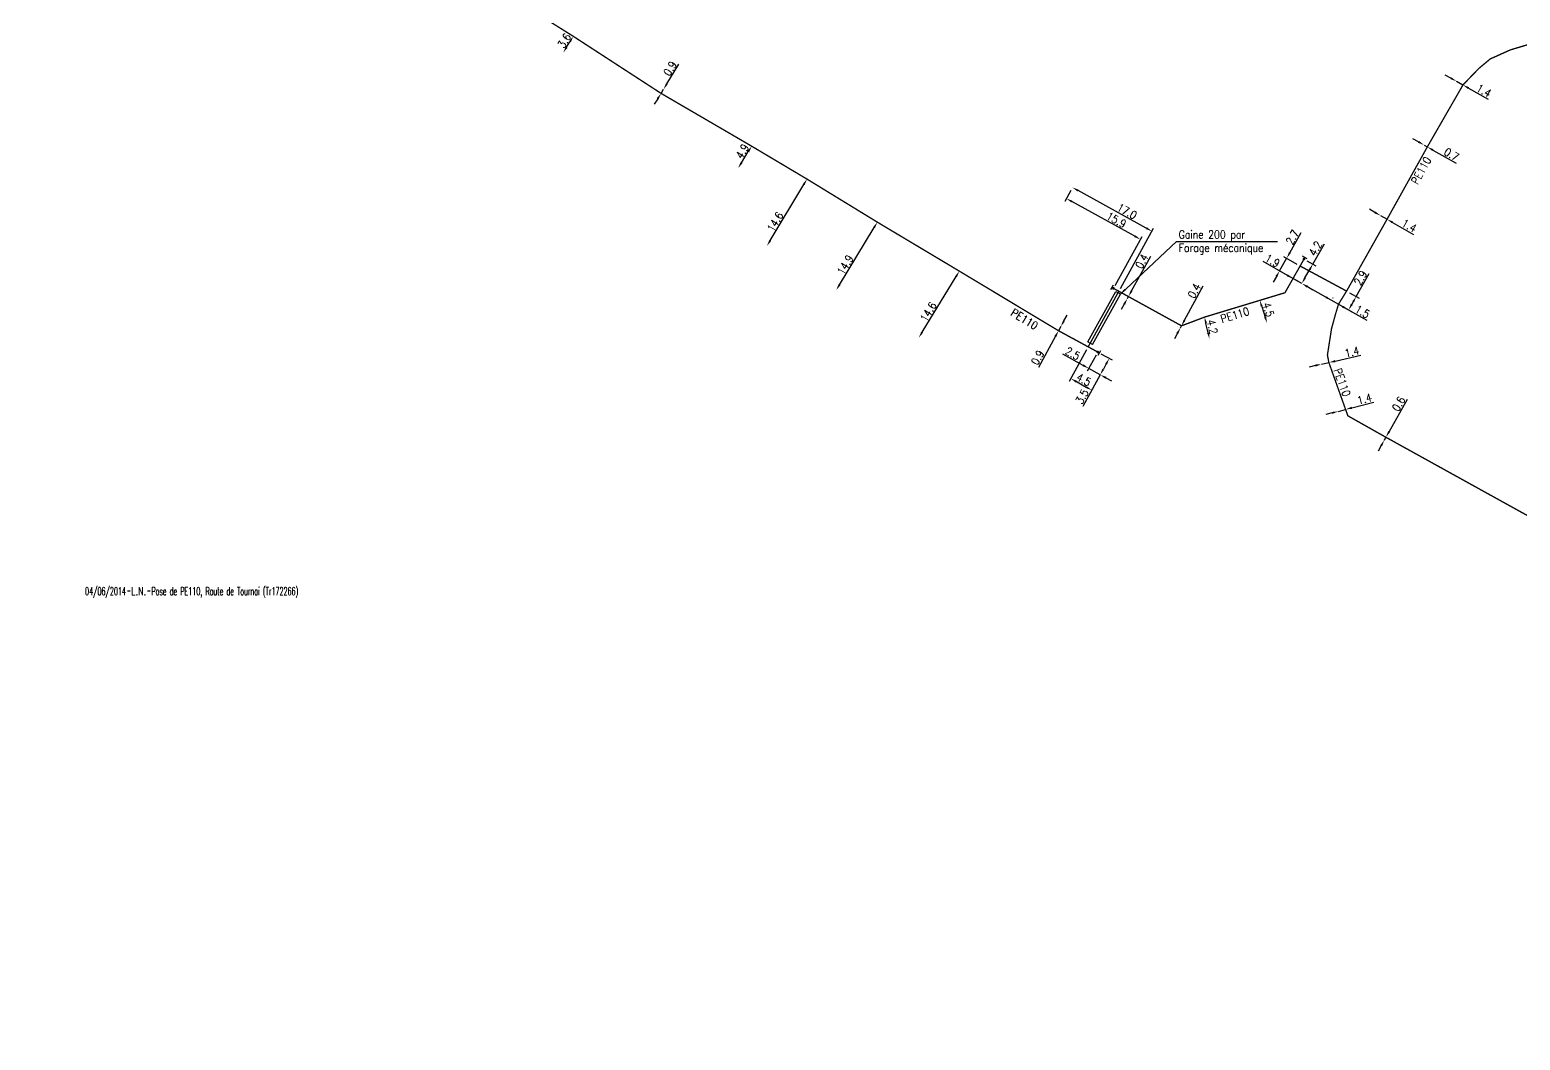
# Model space of a CAD drawing. Header units: millimetres. Extents: x 108995 to 110001, y 128245 to 129001.
# Drawn here: x 108999.9 to 109279.2, y 128679.4 to 128868.8 of the extents above; entities that cross this region are included whole.
import ezdxf
from ezdxf.enums import TextEntityAlignment as Align

# ---------------------------------------------------------------- set-up
doc = ezdxf.new("R2010")
doc.units = ezdxf.units.MM
doc.header["$PDMODE"] = 34
doc.linetypes.add('L_100_PE', pattern=[14, 10, -1.5, 1, -1.5])
doc.layers.get('0').update_dxf_attribs({"linetype": 'CONTINUOUS'})
doc.layers.get('Defpoints').update_dxf_attribs({"linetype": 'CONTINUOUS'})
for name, color, linetype in [('L_140', 3, 'CONTINUOUS'), ('L_300', 7, 'CONTINUOUS'), ('L_340', 7, 'CONTINUOUS'), ('L_400', 7, 'CONTINUOUS'), ('L_910', 7, 'CONTINUOUS')]:
    doc.layers.add(name, color=color, linetype=linetype)
doc.styles.add('G_ROMANS', font='ROMANS.SHX', dxfattribs={"width": 0.75})
doc.styles.get("Standard").update_dxf_attribs({"font": 'romans.shx', "width": 0.85})
doc.dimstyles.get("Standard").update_dxf_attribs({"dimtxt": 1.5, "dimasz": 1.2, "dimexe": 0.625, "dimexo": 0.625, "dimgap": 0.25, "dimtad": 1, "dimdec": 1, "dimzin": 0, "dimdsep": 46, "dimtxsty": 'Standard', "dimcen": -0.5, "dimadec": 0, "dimazin": 0, "dimtfac": 1, "dimtdec": 1, "dimtmove": 0, "dimatfit": 3, "dimfxl": 1, "dimtolj": 1, "dimtzin": 0, "dimarcsym": 0})

# ---------------------------------------------------------------- blocks, each defined once
blk = doc.blocks.new('*D412')
at = {"layer": 'Defpoints', "color": 0, "linetype": 'Continuous', "transparency": 16777216}
for p in [(109101.72, 128867.53), (109101.72, 128867.53), (109099.83, 128864.47)]:
    blk.add_point(p, dxfattribs=at)
at = {"layer": 'L_140', "color": 0, "linetype": 'Continuous', "lineweight": -2, "transparency": 16777216}
blk.add_line((109100.46, 128865.49), (109101.09, 128866.51), dxfattribs=at)
at = {"layer": 'L_140', "color": 0, "linetype": 'Continuous', "transparency": 16777216}
for points in [[(109100.92, 128866.62), (109101.26, 128866.41), (109101.72, 128867.53)], [(109100.29, 128865.59), (109100.63, 128865.38), (109099.83, 128864.47)]]:
    blk.add_solid(points, dxfattribs=at)
at = {"layer": 'L_140', "color": 0, "linetype": 'Continuous', "transparency": 16777216, "insert": (109100.04, 128866.71), "char_height": 1.5, "attachment_point": 5, "rotation": 58.4473}
blk.add_mtext('\\A1;3.6', dxfattribs=at)
blk = doc.blocks.new('*D413')
at = {"layer": 'Defpoints', "color": 0, "linetype": 'Continuous', "transparency": 16777216}
for p in [(109118.16, 128856.84), (109118.16, 128856.84), (109118.63, 128857.6)]:
    blk.add_point(p, dxfattribs=at)
at = {"layer": 'L_140', "color": 0, "linetype": 'Continuous', "lineweight": -2, "transparency": 16777216}
for p, q in [((109119.25, 128858.63), (109121.51, 128862.3)), ((109117.53, 128855.81), (109116.9, 128854.79)), ((109118.16, 128856.84), (109118.63, 128857.6))]:
    blk.add_line(p, q, dxfattribs=at)
at = {"layer": 'L_140', "color": 0, "linetype": 'Continuous', "transparency": 16777216}
for points in [[(109119.08, 128858.73), (109119.42, 128858.52), (109118.63, 128857.6)], [(109117.36, 128855.92), (109117.7, 128855.71), (109118.16, 128856.84)]]:
    blk.add_solid(points, dxfattribs=at)
at = {"layer": 'L_140', "color": 0, "linetype": 'Continuous', "transparency": 16777216, "insert": (109119.84, 128861.5), "char_height": 1.5, "attachment_point": 5, "rotation": 58.4473}
blk.add_mtext('\\A1;0.9', dxfattribs=at)
blk = doc.blocks.new('*D414')
at = {"layer": 'Defpoints', "color": 0, "linetype": 'Continuous', "transparency": 16777216}
for p in [(109145.51, 128840.77), (109145.51, 128840.77), (109138.01, 128828.25)]:
    blk.add_point(p, dxfattribs=at)
at = {"layer": 'L_140', "color": 0, "linetype": 'Continuous', "lineweight": -2, "transparency": 16777216}
blk.add_line((109138.63, 128829.28), (109144.89, 128839.74), dxfattribs=at)
at = {"layer": 'L_140', "color": 0, "linetype": 'Continuous', "transparency": 16777216}
for points in [[(109144.72, 128839.85), (109145.07, 128839.64), (109145.51, 128840.77)], [(109138.45, 128829.38), (109138.8, 128829.17), (109138.01, 128828.25)]]:
    blk.add_solid(points, dxfattribs=at)
at = {"layer": 'L_140', "color": 0, "linetype": 'Continuous', "transparency": 16777216, "insert": (109139.55, 128832.77), "char_height": 1.5, "attachment_point": 5, "rotation": 59.0835}
blk.add_mtext('\\A1;14.6', dxfattribs=at)
blk = doc.blocks.new('*D415')
at = {"layer": 'Defpoints', "color": 0, "linetype": 'Continuous', "transparency": 16777216}
for p in [(109174.06, 128823.52), (109174.06, 128823.52), (109166.46, 128811.05)]:
    blk.add_point(p, dxfattribs=at)
at = {"layer": 'L_140', "color": 0, "linetype": 'Continuous', "lineweight": -2, "transparency": 16777216}
blk.add_line((109167.09, 128812.08), (109173.44, 128822.49), dxfattribs=at)
at = {"layer": 'L_140', "color": 0, "linetype": 'Continuous', "transparency": 16777216}
for points in [[(109173.27, 128822.6), (109173.61, 128822.39), (109174.06, 128823.52)], [(109166.92, 128812.18), (109167.26, 128811.97), (109166.46, 128811.05)]]:
    blk.add_solid(points, dxfattribs=at)
at = {"layer": 'L_140', "color": 0, "linetype": 'Continuous', "transparency": 16777216, "insert": (109168.25, 128815.9), "char_height": 1.5, "attachment_point": 5, "rotation": 58.6424}
blk.add_mtext('\\A1;14.6', dxfattribs=at)
blk = doc.blocks.new('*D416')
at = {"layer": 'Defpoints', "color": 0, "linetype": 'Continuous', "transparency": 16777216}
for p in [(109158.69, 128832.7), (109158.69, 128832.7), (109150.98, 128819.95)]:
    blk.add_point(p, dxfattribs=at)
at = {"layer": 'L_140', "color": 0, "linetype": 'Continuous', "lineweight": -2, "transparency": 16777216}
blk.add_line((109151.6, 128820.97), (109158.07, 128831.67), dxfattribs=at)
at = {"layer": 'L_140', "color": 0, "linetype": 'Continuous', "transparency": 16777216}
for points in [[(109157.9, 128831.77), (109158.24, 128831.57), (109158.69, 128832.7)], [(109151.43, 128821.08), (109151.78, 128820.87), (109150.98, 128819.95)]]:
    blk.add_solid(points, dxfattribs=at)
at = {"layer": 'L_140', "color": 0, "linetype": 'Continuous', "transparency": 16777216, "insert": (109152.69, 128824.7), "char_height": 1.5, "attachment_point": 5, "rotation": 58.8522}
blk.add_mtext('\\A1;14.9', dxfattribs=at)
blk = doc.blocks.new('*D417')
at = {"layer": 'Defpoints', "color": 0, "linetype": 'Continuous', "transparency": 16777216}
for p in [(109192.64, 128812.35), (109192.64, 128812.35), (109193.08, 128813.14)]:
    blk.add_point(p, dxfattribs=at)
at = {"layer": 'L_140', "color": 0, "linetype": 'Continuous', "lineweight": -2, "transparency": 16777216}
for p, q in [((109193.66, 128814.19), (109194.24, 128815.24)), ((109192.07, 128811.3), (109188.86, 128805.47)), ((109193.08, 128813.14), (109192.64, 128812.35))]:
    blk.add_line(p, q, dxfattribs=at)
at = {"layer": 'L_140', "color": 0, "linetype": 'Continuous', "transparency": 16777216}
for points in [[(109193.48, 128814.28), (109193.83, 128814.09), (109193.08, 128813.14)], [(109191.89, 128811.39), (109192.24, 128811.2), (109192.64, 128812.35)]]:
    blk.add_solid(points, dxfattribs=at)
at = {"layer": 'L_140', "color": 0, "linetype": 'Continuous', "transparency": 16777216, "insert": (109188.73, 128807.31), "char_height": 1.5, "attachment_point": 5, "rotation": 61.1534}
blk.add_mtext('\\A1;0.9', dxfattribs=at)
blk = doc.blocks.new('*D418')
at = {"layer": 'Defpoints', "color": 0, "linetype": 'Continuous', "transparency": 16777216}
for p in [(109205.55, 128818.4), (109205.74, 128818.75), (109205.74, 128818.75)]:
    blk.add_point(p, dxfattribs=at)
at = {"layer": 'L_140', "color": 0, "linetype": 'Continuous', "lineweight": -2, "transparency": 16777216}
for p, q in [((109206.32, 128819.8), (109209.92, 128826.3)), ((109204.96, 128817.35), (109204.38, 128816.3)), ((109205.55, 128818.4), (109205.74, 128818.75))]:
    blk.add_line(p, q, dxfattribs=at)
at = {"layer": 'L_140', "color": 0, "linetype": 'Continuous', "transparency": 16777216}
for points in [[(109206.15, 128819.9), (109206.5, 128819.7), (109205.74, 128818.75)], [(109204.79, 128817.45), (109205.14, 128817.25), (109205.55, 128818.4)]]:
    blk.add_solid(points, dxfattribs=at)
at = {"layer": 'L_140', "color": 0, "linetype": 'Continuous', "transparency": 16777216, "insert": (109208.26, 128825.37), "char_height": 1.5, "attachment_point": 5, "rotation": 61.0229}
blk.add_mtext('\\A1;0.4', dxfattribs=at)
blk = doc.blocks.new('*D419')
at = {"layer": 'Defpoints', "color": 0, "linetype": 'Continuous', "transparency": 16777216}
for p in [(109215.49, 128812.92), (109215.68, 128813.27), (109215.68, 128813.27)]:
    blk.add_point(p, dxfattribs=at)
at = {"layer": 'L_140', "color": 0, "linetype": 'Continuous', "lineweight": -2, "transparency": 16777216}
for p, q in [((109216.25, 128814.33), (109219.74, 128820.78)), ((109215.13, 128813.57), (109215.13, 128813.57)), ((109214.92, 128811.87), (109214.35, 128810.81)), ((109214.94, 128813.22), (109214.94, 128813.22)), ((109215.49, 128812.92), (109215.68, 128813.27))]:
    blk.add_line(p, q, dxfattribs=at)
at = {"layer": 'L_140', "color": 0, "linetype": 'Continuous', "transparency": 16777216}
for points in [[(109216.08, 128814.42), (109216.43, 128814.23), (109215.68, 128813.27)], [(109214.74, 128811.96), (109215.1, 128811.77), (109215.49, 128812.92)]]:
    blk.add_solid(points, dxfattribs=at)
at = {"layer": 'L_140', "color": 0, "linetype": 'Continuous', "transparency": 16777216, "insert": (109218.09, 128819.83), "char_height": 1.5, "attachment_point": 5, "rotation": 61.5809}
blk.add_mtext('\\A1;0.4', dxfattribs=at)
blk = doc.blocks.new('L_340_07')
at = {"color": 0, "linetype": 'Continuous', "const_width": 0.25, "flags": 128}
blk.add_lwpolyline([(0, 0), (0.35, 0)], dxfattribs=at)
at = {"color": 0, "linetype": 'Continuous', "flags": 128}
blk.add_lwpolyline([(0.35, -0.5), (0.35, 0.5)], dxfattribs=at)
at = {"color": 0, "linetype": 'Continuous', "width": 0.75, "flags": 3}
for tag, p in [('DEF_COUP', (0.72, -5.97)), ('DEF_LEG', (0.72, -3.47)), ('DEF_TYPE', (0.72, -8.47))]:
    blk.add_attdef(tag, text='', height=1.2, dxfattribs=at).set_placement(p, align=Align.MIDDLE)
blk = doc.blocks.new('L_300_12')
at = {"color": 0, "linetype": 'Continuous', "const_width": 0.248, "flags": 128}
blk.add_lwpolyline([(-0.13, 0, 1), (0.13, 0, 1)], format="xyb", close=True, dxfattribs=at)
at = {"linetype": 'Continuous', "style": 'G_ROMANS', "width": 0.75}
blk.add_attdef('P', text='', height=1, dxfattribs=at).set_placement((0, 1.33), align=Align.MIDDLE_CENTER)
at = {"color": 0, "linetype": 'Continuous', "width": 0.75, "flags": 3}
for tag, p in [('DEF_LEG', (0, -5)), ('DEF_COUP', (0, -7.5)), ('DEF_TYPE', (0, -10))]:
    blk.add_attdef(tag, text='', height=1.2, dxfattribs=at).set_placement(p, align=Align.MIDDLE)
blk = doc.blocks.new('*D420')
at = {"layer": 'Defpoints', "color": 0, "linetype": 'Continuous', "transparency": 16777216}
for p in [(109195.25, 128839.2), (109194.11, 128837.13), (109202.93, 128820.3)]:
    blk.add_point(p, dxfattribs=at)
at = {"layer": 'L_340', "color": 0, "linetype": 'Continuous', "lineweight": -2, "transparency": 16777216}
for p, q in [((109194.94, 128838.66), (109193.8, 128836.58)), ((109206.94, 128830.06), (109195.16, 128836.55)), ((109203.23, 128820.85), (109208.29, 128830.03))]:
    blk.add_line(p, q, dxfattribs=at)
at = {"layer": 'L_340', "color": 0, "linetype": 'Continuous', "transparency": 16777216}
for points in [[(109195.25, 128836.73), (109195.06, 128836.38), (109194.11, 128837.13)], [(109207.03, 128830.24), (109206.84, 128829.89), (109207.99, 128829.48)]]:
    blk.add_solid(points, dxfattribs=at)
at = {"layer": 'L_340', "color": 0, "linetype": 'Continuous', "transparency": 16777216, "insert": (109203.48, 128833.11), "char_height": 1.5, "attachment_point": 5, "rotation": 331.1534}
blk.add_mtext('\\A1;15.9', dxfattribs=at)
blk = doc.blocks.new('*D421')
at = {"layer": 'Defpoints', "color": 0, "linetype": 'Continuous', "transparency": 16777216}
for p in [(109195.25, 128839.2), (109195.25, 128839.2), (109203.94, 128819.75)]:
    blk.add_point(p, dxfattribs=at)
at = {"layer": 'L_140', "color": 0, "linetype": 'Continuous', "lineweight": -2, "transparency": 16777216}
for p, q in [((109209.09, 128831.58), (109196.3, 128838.62)), ((109204.24, 128820.29), (109210.44, 128831.55))]:
    blk.add_line(p, q, dxfattribs=at)
at = {"layer": 'L_140', "color": 0, "linetype": 'Continuous', "transparency": 16777216}
for points in [[(109196.39, 128838.8), (109196.2, 128838.45), (109195.25, 128839.2)], [(109209.18, 128831.76), (109208.99, 128831.4), (109210.14, 128831)]]:
    blk.add_solid(points, dxfattribs=at)
at = {"layer": 'L_140', "color": 0, "linetype": 'Continuous', "transparency": 16777216, "insert": (109205.46, 128834.72), "char_height": 1.5, "attachment_point": 5, "rotation": 331.1534}
blk.add_mtext('\\A1;17.0', dxfattribs=at)
blk = doc.blocks.new('*D422')
at = {"layer": 'Defpoints', "color": 0, "linetype": 'Continuous', "transparency": 16777216}
for p in [(109200, 128808.35), (109202.15, 128807.17), (109200.46, 128804.1)]:
    blk.add_point(p, dxfattribs=at)
at = {"layer": 'L_340', "color": 0, "linetype": 'Continuous', "lineweight": -2, "transparency": 16777216}
for p, q in [((109200.55, 128808.05), (109202.69, 128806.87)), ((109201.57, 128806.12), (109201.04, 128805.15)), ((109200.46, 128804.1), (109197.17, 128798.13))]:
    blk.add_line(p, q, dxfattribs=at)
at = {"layer": 'L_340', "color": 0, "linetype": 'Continuous', "transparency": 16777216}
for points in [[(109200.86, 128805.25), (109201.21, 128805.06), (109200.46, 128804.1)], [(109201.39, 128806.21), (109201.74, 128806.02), (109202.15, 128807.17)]]:
    blk.add_solid(points, dxfattribs=at)
at = {"layer": 'L_340', "color": 0, "linetype": 'Continuous', "transparency": 16777216, "insert": (109197.06, 128800), "char_height": 1.5, "attachment_point": 5, "rotation": 61.1534}
blk.add_mtext('\\A1;3.5', dxfattribs=at)
blk = doc.blocks.new('*D423')
at = {"layer": 'Defpoints', "color": 0, "linetype": 'Continuous', "transparency": 16777216}
for p in [(109200, 128808.35), (109200.46, 128804.1), (109200.46, 128804.1)]:
    blk.add_point(p, dxfattribs=at)
at = {"layer": 'L_340', "color": 0, "linetype": 'Continuous', "lineweight": -2, "transparency": 16777216}
for p, q in [((109197.26, 128805.86), (109193.43, 128807.97)), ((109199.7, 128807.8), (109198.01, 128804.74)), ((109200.46, 128804.1), (109198.31, 128805.28)), ((109201.51, 128803.52), (109202.56, 128802.94))]:
    blk.add_line(p, q, dxfattribs=at)
at = {"layer": 'L_340', "color": 0, "linetype": 'Continuous', "transparency": 16777216}
for points in [[(109197.36, 128806.04), (109197.16, 128805.69), (109198.31, 128805.28)], [(109201.61, 128803.7), (109201.41, 128803.35), (109200.46, 128804.1)]]:
    blk.add_solid(points, dxfattribs=at)
at = {"layer": 'L_340', "color": 0, "linetype": 'Continuous', "transparency": 16777216, "insert": (109195.3, 128808.08), "char_height": 1.5, "attachment_point": 5, "rotation": 331.1534}
blk.add_mtext('\\A1;2.5', dxfattribs=at)
blk = doc.blocks.new('*D424')
at = {"layer": 'Defpoints', "color": 0, "linetype": 'Continuous', "transparency": 16777216}
for p in [(109220, 128814.9), (109220, 128814.9), (109220.94, 128810.81)]:
    blk.add_point(p, dxfattribs=at)
at = {"layer": 'L_140', "color": 0, "linetype": 'Continuous', "lineweight": -2, "transparency": 16777216}
blk.add_line((109220.67, 128811.98), (109220.27, 128813.73), dxfattribs=at)
at = {"layer": 'L_140', "color": 0, "linetype": 'Continuous', "transparency": 16777216}
for points in [[(109220.47, 128813.78), (109220.08, 128813.69), (109220, 128814.9)], [(109220.87, 128812.02), (109220.48, 128811.93), (109220.94, 128810.81)]]:
    blk.add_solid(points, dxfattribs=at)
at = {"layer": 'L_140', "color": 0, "linetype": 'Continuous', "transparency": 16777216, "insert": (109221.45, 128813.08), "char_height": 1.5, "attachment_point": 5, "rotation": 282.8475}
blk.add_mtext('\\A1;4.2', dxfattribs=at)
blk = doc.blocks.new('*D425')
at = {"layer": 'Defpoints', "color": 0, "linetype": 'Continuous', "transparency": 16777216}
for p in [(109230.36, 128818.04), (109231.72, 128813.75), (109231.72, 128813.75)]:
    blk.add_point(p, dxfattribs=at)
at = {"layer": 'L_140', "color": 0, "linetype": 'Continuous', "lineweight": -2, "transparency": 16777216}
blk.add_line((109230.72, 128816.9), (109231.36, 128814.9), dxfattribs=at)
at = {"layer": 'L_140', "color": 0, "linetype": 'Continuous', "transparency": 16777216}
for points in [[(109230.91, 128816.96), (109230.53, 128816.84), (109230.36, 128818.04)], [(109231.55, 128814.96), (109231.17, 128814.84), (109231.72, 128813.75)]]:
    blk.add_solid(points, dxfattribs=at)
at = {"layer": 'L_140', "color": 0, "linetype": 'Continuous', "transparency": 16777216, "insert": (109231.96, 128816.32), "char_height": 1.5, "attachment_point": 5, "rotation": 287.6443}
blk.add_mtext('\\A1;4.5', dxfattribs=at)
blk = doc.blocks.new('*D426')
at = {"layer": 'Defpoints', "color": 0, "linetype": 'Continuous', "transparency": 16777216}
for p in [(109236.58, 128822.13), (109236.58, 128822.13), (109238.23, 128821.2)]:
    blk.add_point(p, dxfattribs=at)
at = {"layer": 'L_140', "color": 0, "linetype": 'Continuous', "lineweight": -2, "transparency": 16777216}
for p, q in [((109235.54, 128822.72), (109230.97, 128825.31)), ((109238.23, 128821.2), (109236.58, 128822.13)), ((109239.28, 128820.61), (109240.32, 128820.01))]:
    blk.add_line(p, q, dxfattribs=at)
at = {"layer": 'L_140', "color": 0, "linetype": 'Continuous', "transparency": 16777216}
for points in [[(109235.63, 128822.9), (109235.44, 128822.55), (109236.58, 128822.13)], [(109239.38, 128820.78), (109239.18, 128820.43), (109238.23, 128821.2)]]:
    blk.add_solid(points, dxfattribs=at)
at = {"layer": 'L_140', "color": 0, "linetype": 'Continuous', "transparency": 16777216, "insert": (109232.74, 128825.46), "char_height": 1.5, "attachment_point": 5, "rotation": 330.4775}
blk.add_mtext('\\A1;1.9', dxfattribs=at)
blk = doc.blocks.new('*D427')
at = {"layer": 'Defpoints', "color": 0, "linetype": 'Continuous', "transparency": 16777216}
for p in [(109241.94, 128806.08), (109243.3, 128806.39), (109243.3, 128806.39)]:
    blk.add_point(p, dxfattribs=at)
at = {"layer": 'L_140', "color": 0, "linetype": 'Continuous', "lineweight": -2, "transparency": 16777216}
for p, q in [((109240.77, 128805.81), (109239.6, 128805.55)), ((109241.94, 128806.08), (109243.3, 128806.39)), ((109244.48, 128806.65), (109249.32, 128807.75))]:
    blk.add_line(p, q, dxfattribs=at)
at = {"layer": 'L_140', "color": 0, "linetype": 'Continuous', "transparency": 16777216}
for points in [[(109240.72, 128806.01), (109240.81, 128805.62), (109241.94, 128806.08)], [(109244.43, 128806.85), (109244.52, 128806.46), (109243.3, 128806.39)]]:
    blk.add_solid(points, dxfattribs=at)
at = {"layer": 'L_140', "color": 0, "linetype": 'Continuous', "transparency": 16777216, "insert": (109247.62, 128808.38), "char_height": 1.5, "attachment_point": 5, "rotation": 12.7227}
blk.add_mtext('\\A1;1.4', dxfattribs=at)
blk = doc.blocks.new('*D428')
at = {"layer": 'Defpoints', "color": 0, "linetype": 'Continuous', "transparency": 16777216}
for p in [(109245.08, 128797.24), (109246.43, 128797.6), (109246.43, 128797.6)]:
    blk.add_point(p, dxfattribs=at)
at = {"layer": 'L_140', "color": 0, "linetype": 'Continuous', "lineweight": -2, "transparency": 16777216}
for p, q in [((109243.92, 128796.94), (109242.76, 128796.63)), ((109245.08, 128797.24), (109246.43, 128797.6)), ((109247.59, 128797.91), (109251.71, 128798.99))]:
    blk.add_line(p, q, dxfattribs=at)
at = {"layer": 'L_140', "color": 0, "linetype": 'Continuous', "transparency": 16777216}
for points in [[(109243.87, 128797.13), (109243.97, 128796.75), (109245.08, 128797.24)], [(109247.54, 128798.1), (109247.65, 128797.71), (109246.43, 128797.6)]]:
    blk.add_solid(points, dxfattribs=at)
at = {"layer": 'L_140', "color": 0, "linetype": 'Continuous', "transparency": 16777216, "insert": (109249.98, 128799.56), "char_height": 1.5, "attachment_point": 5, "rotation": 14.7216}
blk.add_mtext('\\A1;1.4', dxfattribs=at)
blk = doc.blocks.new('*D429')
at = {"layer": 'Defpoints', "color": 0, "linetype": 'Continuous', "transparency": 16777216}
for p in [(109253.7, 128791.86), (109253.99, 128792.38), (109253.99, 128792.38)]:
    blk.add_point(p, dxfattribs=at)
at = {"layer": 'L_140', "color": 0, "linetype": 'Continuous', "lineweight": -2, "transparency": 16777216}
for p, q in [((109254.58, 128793.43), (109258.01, 128799.53)), ((109253.7, 128791.86), (109253.99, 128792.38)), ((109253.11, 128790.82), (109252.52, 128789.77))]:
    blk.add_line(p, q, dxfattribs=at)
at = {"layer": 'L_140', "color": 0, "linetype": 'Continuous', "transparency": 16777216}
for points in [[(109252.94, 128790.91), (109253.28, 128790.72), (109253.7, 128791.86)], [(109254.41, 128793.53), (109254.76, 128793.33), (109253.99, 128792.38)]]:
    blk.add_solid(points, dxfattribs=at)
at = {"layer": 'L_140', "color": 0, "linetype": 'Continuous', "transparency": 16777216, "insert": (109256.36, 128798.64), "char_height": 1.5, "attachment_point": 5, "rotation": 60.6249}
blk.add_mtext('\\A1;0.6', dxfattribs=at)
blk = doc.blocks.new('*D431')
at = {"layer": 'Defpoints', "color": 0, "linetype": 'Continuous', "transparency": 16777216}
for p in [(109252.98, 128833.93), (109254.2, 128833.24), (109254.2, 128833.24)]:
    blk.add_point(p, dxfattribs=at)
at = {"layer": 'L_140', "color": 0, "linetype": 'Continuous', "lineweight": -2, "transparency": 16777216}
for p, q in [((109251.94, 128834.53), (109250.9, 128835.12)), ((109252.98, 128833.93), (109254.2, 128833.24)), ((109255.24, 128832.65), (109259.18, 128830.41))]:
    blk.add_line(p, q, dxfattribs=at)
at = {"layer": 'L_140', "color": 0, "linetype": 'Continuous', "transparency": 16777216}
for points in [[(109252.04, 128834.7), (109251.84, 128834.35), (109252.98, 128833.93)], [(109255.34, 128832.82), (109255.14, 128832.48), (109254.2, 128833.24)]]:
    blk.add_solid(points, dxfattribs=at)
at = {"layer": 'L_140', "color": 0, "linetype": 'Continuous', "transparency": 16777216, "insert": (109258.35, 128832.04), "char_height": 1.5, "attachment_point": 5, "rotation": 330.4005}
blk.add_mtext('\\A1;1.4', dxfattribs=at)
blk = doc.blocks.new('*D432')
at = {"layer": 'Defpoints', "color": 0, "linetype": 'Continuous', "transparency": 16777216}
for p in [(109261.14, 128847.16), (109261.75, 128846.81), (109261.75, 128846.81)]:
    blk.add_point(p, dxfattribs=at)
at = {"layer": 'L_140', "color": 0, "linetype": 'Continuous', "lineweight": -2, "transparency": 16777216}
for p, q in [((109260.1, 128847.75), (109259.05, 128848.34)), ((109261.14, 128847.16), (109261.75, 128846.81)), ((109262.79, 128846.22), (109267.15, 128843.74))]:
    blk.add_line(p, q, dxfattribs=at)
at = {"layer": 'L_140', "color": 0, "linetype": 'Continuous', "transparency": 16777216}
for points in [[(109260.19, 128847.92), (109260, 128847.58), (109261.14, 128847.16)], [(109262.89, 128846.39), (109262.69, 128846.04), (109261.75, 128846.81)]]:
    blk.add_solid(points, dxfattribs=at)
at = {"layer": 'L_140', "color": 0, "linetype": 'Continuous', "transparency": 16777216, "insert": (109266.27, 128845.39), "char_height": 1.5, "attachment_point": 5, "rotation": 330.4005}
blk.add_mtext('\\A1;0.7', dxfattribs=at)
blk = doc.blocks.new('*D433')
at = {"layer": 'Defpoints', "color": 0, "linetype": 'Continuous', "transparency": 16777216}
for p in [(109267.21, 128859.1), (109267.21, 128859.1), (109268.43, 128858.42)]:
    blk.add_point(p, dxfattribs=at)
at = {"layer": 'L_140', "color": 0, "linetype": 'Continuous', "lineweight": -2, "transparency": 16777216}
for p, q in [((109266.16, 128859.69), (109265.11, 128860.28)), ((109267.21, 128859.1), (109268.43, 128858.42)), ((109269.47, 128857.83), (109273.18, 128855.74))]:
    blk.add_line(p, q, dxfattribs=at)
at = {"layer": 'L_140', "color": 0, "linetype": 'Continuous', "transparency": 16777216}
for points in [[(109266.26, 128859.86), (109266.06, 128859.52), (109267.21, 128859.1)], [(109269.57, 128858), (109269.37, 128857.65), (109268.43, 128858.42)]]:
    blk.add_solid(points, dxfattribs=at)
at = {"layer": 'L_140', "color": 0, "linetype": 'Continuous', "transparency": 16777216, "insert": (109272.34, 128857.36), "char_height": 1.5, "attachment_point": 5, "rotation": 330.6327}
blk.add_mtext('\\A1;1.4', dxfattribs=at)
blk = doc.blocks.new('*D434')
at = {"layer": 'Defpoints', "color": 0, "linetype": 'Continuous', "transparency": 16777216}
for p in [(109243.73, 128817.94), (109245.1, 128817.31), (109245.1, 128817.31)]:
    blk.add_point(p, dxfattribs=at)
at = {"layer": 'L_140', "color": 0, "linetype": 'Continuous', "lineweight": -2, "transparency": 16777216}
for p, q in [((109242.75, 128818.64), (109241.71, 128819.23)), ((109243.79, 128818.05), (109245.1, 128817.31)), ((109244.04, 128818.48), (109244.1, 128818.59)), ((109246.14, 128816.72), (109250.39, 128814.31))]:
    blk.add_line(p, q, dxfattribs=at)
at = {"layer": 'L_140', "color": 0, "linetype": 'Continuous', "transparency": 16777216}
for points in [[(109242.85, 128818.81), (109242.65, 128818.47), (109243.79, 128818.05)], [(109246.24, 128816.89), (109246.04, 128816.54), (109245.1, 128817.31)]]:
    blk.add_solid(points, dxfattribs=at)
at = {"layer": 'L_140', "color": 0, "linetype": 'Continuous', "transparency": 16777216, "insert": (109249.58, 128815.92), "char_height": 1.5, "attachment_point": 5, "rotation": 330.4775}
blk.add_mtext('\\A1;1.5', dxfattribs=at)
blk = doc.blocks.new('*D435')
at = {"layer": 'Defpoints', "color": 0, "linetype": 'Continuous', "transparency": 16777216}
for p in [(109238.65, 128825.79), (109240.3, 128824.85), (109238.23, 128821.2)]:
    blk.add_point(p, dxfattribs=at)
at = {"layer": 'L_340', "color": 0, "linetype": 'Continuous', "lineweight": -2, "transparency": 16777216}
for p, q in [((109240.3, 128824.85), (109242.46, 128828.66)), ((109239.19, 128825.48), (109240.85, 128824.54)), ((109238.82, 128822.24), (109239.71, 128823.81))]:
    blk.add_line(p, q, dxfattribs=at)
at = {"layer": 'L_340', "color": 0, "linetype": 'Continuous', "transparency": 16777216}
for points in [[(109239.54, 128823.91), (109239.89, 128823.71), (109240.3, 128824.85)], [(109238.65, 128822.34), (109239, 128822.14), (109238.23, 128821.2)]]:
    blk.add_solid(points, dxfattribs=at)
at = {"layer": 'L_340', "color": 0, "linetype": 'Continuous', "transparency": 16777216, "insert": (109240.8, 128827.77), "char_height": 1.5, "attachment_point": 5, "rotation": 60.4775}
blk.add_mtext('\\A1;4.2', dxfattribs=at)
blk = doc.blocks.new('*D436')
at = {"layer": 'Defpoints', "color": 0, "linetype": 'Continuous', "transparency": 16777216}
for p in [(109238.23, 128821.2), (109246.62, 128819.78), (109248.42, 128818.76)]:
    blk.add_point(p, dxfattribs=at)
at = {"layer": 'L_140', "color": 0, "linetype": 'Continuous', "lineweight": -2, "transparency": 16777216}
for p, q in [((109248.42, 128818.76), (109250.88, 128823.1)), ((109238.78, 128820.89), (109247.54, 128815.93)), ((109247.16, 128819.47), (109248.97, 128818.45)), ((109247.59, 128817.28), (109247.83, 128817.71))]:
    blk.add_line(p, q, dxfattribs=at)
at = {"layer": 'L_140', "color": 0, "linetype": 'Continuous', "transparency": 16777216}
for points in [[(109247.41, 128817.38), (109247.76, 128817.18), (109246.99, 128816.24)], [(109247.66, 128817.81), (109248.01, 128817.62), (109248.42, 128818.76)]]:
    blk.add_solid(points, dxfattribs=at)
at = {"layer": 'L_140', "color": 0, "linetype": 'Continuous', "transparency": 16777216, "insert": (109249.24, 128822.24), "char_height": 1.5, "attachment_point": 5, "rotation": 60.4775}
blk.add_mtext('\\A1;2.9', dxfattribs=at)
blk = doc.blocks.new('*D437')
at = {"layer": 'Defpoints', "color": 0, "linetype": 'Continuous', "transparency": 16777216}
for p in [(109235.39, 128825.91), (109237.91, 128824.48), (109238.23, 128821.2)]:
    blk.add_point(p, dxfattribs=at)
at = {"layer": 'L_140', "color": 0, "linetype": 'Continuous', "lineweight": -2, "transparency": 16777216}
for p, q in [((109235.98, 128826.95), (109238.13, 128830.76)), ((109234.06, 128823.56), (109235.39, 128825.91)), ((109237.37, 128824.79), (109234.84, 128826.22)), ((109233.47, 128822.52), (109232.87, 128821.47)), ((109237.69, 128821.5), (109233.51, 128823.87))]:
    blk.add_line(p, q, dxfattribs=at)
at = {"layer": 'L_140', "color": 0, "linetype": 'Continuous', "transparency": 16777216}
for points in [[(109235.81, 128827.05), (109236.15, 128826.86), (109235.39, 128825.91)], [(109233.29, 128822.62), (109233.64, 128822.42), (109234.06, 128823.56)]]:
    blk.add_solid(points, dxfattribs=at)
at = {"layer": 'L_140', "color": 0, "linetype": 'Continuous', "transparency": 16777216, "insert": (109236.48, 128829.87), "char_height": 1.5, "attachment_point": 5, "rotation": 60.4775}
blk.add_mtext('\\A1;2.7', dxfattribs=at)
blk = doc.blocks.new('*D444')
at = {"layer": 'Defpoints', "color": 0, "linetype": 'Continuous', "transparency": 16777216}
for p in [(109198.2, 128809.33), (109200.46, 128804.1), (109198.87, 128801.22)]:
    blk.add_point(p, dxfattribs=at)
at = {"layer": 'L_140', "color": 0, "linetype": 'Continuous', "lineweight": -2, "transparency": 16777216}
for p, q in [((109197.9, 128808.78), (109194.63, 128802.84)), ((109195.98, 128802.81), (109197.82, 128801.8)), ((109200.16, 128803.55), (109198.57, 128800.67))]:
    blk.add_line(p, q, dxfattribs=at)
at = {"layer": 'L_140', "color": 0, "linetype": 'Continuous', "transparency": 16777216}
for points in [[(109196.08, 128802.98), (109195.88, 128802.63), (109194.93, 128803.39)], [(109197.91, 128801.97), (109197.72, 128801.62), (109198.87, 128801.22)]]:
    blk.add_solid(points, dxfattribs=at)
at = {"layer": 'L_140', "color": 0, "linetype": 'Continuous', "transparency": 16777216, "insert": (109197.37, 128803.18), "char_height": 1.5, "attachment_point": 5, "rotation": 331.1534}
blk.add_mtext('\\A1;4.5', dxfattribs=at)
blk = doc.blocks.new('GIS_MODF')
at = {"color": 0, "linetype": 'Continuous', "flags": 128}
for points in [[(-2.18, -0.01), (-1.68, -0.01)], [(1.52, -0.01), (2.02, -0.01)]]:
    blk.add_lwpolyline(points, dxfattribs=at)
at = {"color": 0, "linetype": 'Continuous', "width": 0.5}
blk.add_attdef('DATE', text='', height=1.5, dxfattribs=at).set_placement((-2.5, -0.8), align=Align.RIGHT)
at = {"color": 0, "linetype": 'Continuous', "width": 1.771291}
blk.add_attdef('USER', text='', height=1.5, dxfattribs=at).set_placement((-1.51, -0.8), (1.28, -0.8), align=Align.FIT)
at = {"color": 0, "linetype": 'Continuous', "width": 0.5}
blk.add_attdef('DESC', (2.29, -0.8), '', height=1.5, dxfattribs=at)
blk = doc.blocks.new('*D474')
at = {"layer": 'Defpoints', "color": 0, "linetype": 'Continuous', "transparency": 16777216}
for p in [(109135.14, 128846.94), (109135.14, 128846.94), (109132.6, 128842.81)]:
    blk.add_point(p, dxfattribs=at)
at = {"layer": 'L_140', "color": 0, "linetype": 'Continuous', "lineweight": -2, "transparency": 16777216}
blk.add_line((109133.23, 128843.83), (109134.51, 128845.92), dxfattribs=at)
at = {"layer": 'L_140', "color": 0, "linetype": 'Continuous', "transparency": 16777216}
for points in [[(109134.34, 128846.02), (109134.68, 128845.81), (109135.14, 128846.94)], [(109133.06, 128843.94), (109133.4, 128843.73), (109132.6, 128842.81)]]:
    blk.add_solid(points, dxfattribs=at)
at = {"layer": 'L_140', "color": 0, "linetype": 'Continuous', "transparency": 16777216, "insert": (109133.38, 128845.98), "char_height": 1.5, "attachment_point": 5, "rotation": 58.4473}
blk.add_mtext('\\A1;4.9', dxfattribs=at)

msp = doc.modelspace()

# ---------------------------------------------------------------- linework, layer by layer
at = {"layer": 'L_140', "linetype": 'L_100_PE', "ltscale": 0.5, "const_width": 0.25, "flags": 128}
for points in [[(109200, 128808.35), (109198.2, 128809.33), (109192.64, 128812.35), (109174.06, 128823.52), (109158.69, 128832.7), (109145.51, 128840.77), (109135.14, 128846.94), (109118.16, 128856.84), (109101.72, 128867.53), (109091.69, 128873.82), (109066.58, 128888.52), (109047.8, 128900.07), (109046.87, 128901.97), (109023.54, 128916.39), (109001.61, 128929.94), (109000, 128930.94)], [(109299.69, 128859.46), (109298.65, 128860.22), (109294.19, 128863.8), (109293.13, 128864.37), (109291.52, 128864.93), (109288.92, 128865.64), (109283.95, 128866.49), (109282.25, 128866.41), (109280.91, 128866.07), (109277.29, 128864.98), (109273.53, 128863.29), (109271.38, 128861.49), (109268.43, 128858.42), (109261.75, 128846.81), (109254.2, 128833.24), (109246.62, 128819.78), (109245.1, 128817.31), (109244.56, 128815.51), (109243.8, 128812.74), (109243.03, 128807.79), (109243.3, 128806.39), (109246.43, 128797.6), (109246.86, 128796.4), (109253.99, 128792.38), (109289.06, 128772.97), (109324.3, 128753.65), (109359.43, 128734.35), (109395.18, 128714.86), (109396.72, 128714.21), (109400.43, 128712.64), (109403.91, 128711.18), (109405.7, 128710.19), (109424.91, 128699.75), (109452, 128685.14), (109461.8, 128680.16), (109462.42, 128679.84), (109463.01, 128679.6), (109463.41, 128679.5), (109463.78, 128679.61), (109464.04, 128679.73), (109464.38, 128680.02), (109464.75, 128680.71), (109464.97, 128681.59), (109465.05, 128682.23), (109465.09, 128683.11), (109465.12, 128685.04), (109465.13, 128686.44)], [(109202.93, 128820.3), (109203.94, 128819.75), (109205.74, 128818.75), (109215.69, 128813.27), (109220, 128814.9), (109230.36, 128818.04), (109235.07, 128819.47), (109236.58, 128822.13), (109237.91, 128824.48), (109238.65, 128825.79)], [(109237.91, 128824.48), (109246.62, 128819.78)], [(109203.94, 128819.75), (109203.79, 128819.48), (109198.57, 128810.01), (109198.2, 128809.33)]]:
    msp.add_lwpolyline(points, dxfattribs=at)
at = {"layer": 'L_400', "color": 7, "linetype": 'CONTINUOUS'}
for p, q in [((109198.14, 128810.25), (109203.35, 128819.72)), ((109199.01, 128809.77), (109204.23, 128819.23)), ((109203.35, 128819.72), (109203.79, 128819.48)), ((109204.23, 128819.23), (109203.79, 128819.48)), ((109198.14, 128810.25), (109198.57, 128810.01)), ((109199.01, 128809.77), (109198.57, 128810.01))]:
    msp.add_line(p, q, dxfattribs=at)

# ---------------------------------------------------------------- block references
at = {"layer": 'L_300'}
for p, rotation in [((109238.65, 128825.79), 60.47753520390713), ((109202.93, 128820.3), 19.98979229503928), ((109200, 128808.35), 331.1534464905961)]:
    msp.add_blockref('L_300_12', p, dxfattribs=dict(at, rotation=rotation))
at = {"layer": 'L_340'}
for p, rotation in [((109238.65, 128825.79), 60.47753520420053), ((109202.93, 128820.3), 151.0230489706943), ((109200, 128808.35), 331.1534464897791)]:
    msp.add_blockref('L_340_07', p, dxfattribs=dict(at, rotation=rotation))
at = {"layer": 'L_910', "linetype": 'Continuous'}
ref = msp.add_blockref('GIS_MODF', (109020.38, 128763.58), dxfattribs=at)
ref.add_attrib('DATE', '04/06/2014', dxfattribs={"layer": '0', "color": 0, "linetype": 'Continuous', "height": 1.5, "width": 0.5}).set_placement((109017.88, 128762.78), align=Align.RIGHT)
ref.add_attrib('USER', 'L.N.', dxfattribs={"layer": '0', "color": 0, "linetype": 'Continuous', "height": 1.5, "width": 0.708517}).set_placement((109018.88, 128762.78), (109021.66, 128762.78), align=Align.FIT)
ref.add_attrib('DESC', 'Pose de PE110, Route de Tournai (Tr172266)', (109022.67, 128762.78), dxfattribs={"layer": '0', "color": 0, "linetype": 'Continuous', "height": 1.5, "width": 0.5})

# ---------------------------------------------------------------- texts
at = {"layer": 'L_140', "linetype": 'Continuous', "width": 0.85}
for rotation, p in [(60.9139, (109259.91, 128839.62)), (328.2951, (109183.55, 128815.32)), (16.8656, (109223.3, 128813.79)), (289.6056, (109244.17, 128805))]:
    msp.add_text('PE110', height=1.5, rotation=rotation, dxfattribs=at).set_placement(p)
at = {"layer": 'L_400', "linetype": 'Continuous', "insert": (109215.17, 128826.64), "char_height": 1.5, "attachment_point": 7}
msp.add_mtext('\\A1;Gaine 200 par\\PForage mécanique', dxfattribs=at)

# ---------------------------------------------------------------- dimensions: what is measured, and where the dimension line sits
at = {"layer": 'L_140', "linetype": 'Continuous'}
for base, p1, p2, angle, text, picture, middle in [((109101.72, 128867.53), (109099.83, 128864.47), (109101.72, 128867.53), 58.4473, '3.6', '*D412', (109100.89, 128866.19)), ((109118.16, 128856.84), (109118.63, 128857.6), (109118.16, 128856.84), 58.4473, '0.9', '*D413', (109120.7, 128860.97)), ((109267.21, 128859.1), (109268.43, 128858.42), (109267.21, 128859.1), 330.6327, '1.4', '*D433', (109271.85, 128856.49)), ((109135.14, 128846.94), (109132.6, 128842.81), (109135.14, 128846.94), 58.4473, '4.9', '*D474', (109134.23, 128845.46)), ((109261.75, 128846.81), (109261.14, 128847.16), (109261.75, 128846.81), 330.4005, '0.7', '*D432', (109265.77, 128844.53)), ((109145.51, 128840.77), (109138.01, 128828.25), (109145.51, 128840.77), 59.0835, '14.6', '*D414', (109140.41, 128832.25)), ((109195.25, 128839.2), (109203.94, 128819.75), (109195.25, 128839.2), 331.1534, '17.0', '*D421', (109204.98, 128833.84)), ((109254.2, 128833.24), (109252.98, 128833.93), (109254.2, 128833.24), 330.4005, '1.4', '*D431', (109257.86, 128831.17)), ((109158.69, 128832.7), (109150.98, 128819.95), (109158.69, 128832.7), 58.8522, '14.9', '*D416', (109153.54, 128824.18)), ((109235.39, 128825.91), (109238.23, 128821.2), (109237.91, 128824.48), 60.4775, '2.7', '*D437', (109237.35, 128829.38)), ((109205.74, 128818.75), (109205.55, 128818.4), (109205.74, 128818.75), 61.0229, '0.4', '*D418', (109209.14, 128824.89)), ((109236.58, 128822.13), (109238.23, 128821.2), (109236.58, 128822.13), 330.4775, '1.9', '*D426', (109232.25, 128824.59)), ((109174.06, 128823.52), (109166.46, 128811.05), (109174.06, 128823.52), 58.6424, '14.6', '*D415', (109169.1, 128815.38)), ((109248.42, 128818.76), (109238.23, 128821.2), (109246.62, 128819.78), 60.4775, '2.9', '*D436', (109250.11, 128821.74)), ((109215.68, 128813.27), (109215.49, 128812.92), (109215.68, 128813.27), 61.5809, '0.4', '*D419', (109218.97, 128819.35)), ((109245.1, 128817.31), (109243.73, 128817.94), (109245.1, 128817.31), 330.4775, '1.5', '*D434', (109249.09, 128815.05)), ((109192.64, 128812.35), (109193.08, 128813.14), (109192.64, 128812.35), 61.1534, '0.9', '*D417', (109189.61, 128806.83)), ((109220, 128814.9), (109220.94, 128810.81), (109220, 128814.9), 282.8475, '4.2', '*D424', (109220.47, 128812.86)), ((109198.87, 128801.22), (109198.2, 128809.33), (109200.46, 128804.1), 331.1534, '4.5', '*D444', (109196.89, 128802.31)), ((109243.3, 128806.39), (109241.94, 128806.08), (109243.3, 128806.39), 12.7227, '1.4', '*D427', (109247.84, 128807.41)), ((109246.43, 128797.6), (109245.08, 128797.24), (109246.43, 128797.6), 14.7216, '1.4', '*D428', (109250.23, 128798.6)), ((109253.99, 128792.38), (109253.7, 128791.86), (109253.99, 128792.38), 60.6249, '0.6', '*D429', (109257.24, 128798.15))]:
    dim = msp.add_linear_dim(base=base, p1=p1, p2=p2, angle=angle, text=text, dimstyle='Standard', dxfattribs=at)
    dim.commit()
    dim.dimension.update_dxf_attribs({"geometry": picture, "text_midpoint": middle, "dimtype": 160})
dim = msp.add_linear_dim(base=(109231.72, 128813.75), p1=(109230.36, 128818.04), p2=(109231.72, 128813.75), angle=107.6443, dimstyle='Standard', dxfattribs=at)
dim.commit()
dim.dimension.update_dxf_attribs({"geometry": '*D425', "text_midpoint": (109231, 128816.02), "dimtype": 160})
at = {"layer": 'L_340', "linetype": 'Continuous'}
for base, p1, p2, angle, text, picture, middle in [((109194.11, 128837.13), (109202.93, 128820.3), (109195.25, 128839.2), 331.1534, '15.9', '*D420', (109203, 128832.23)), ((109240.3, 128824.85), (109238.23, 128821.2), (109238.65, 128825.79), 60.4775, '4.2', '*D435', (109241.68, 128827.28)), ((109200.46, 128804.1), (109200, 128808.35), (109200.46, 128804.1), 151.1534, '2.5', '*D423', (109194.82, 128807.21)), ((109202.15, 128807.17), (109200.46, 128804.1), (109200, 128808.35), 61.1534, '3.5', '*D422', (109197.93, 128799.52))]:
    dim = msp.add_linear_dim(base=base, p1=p1, p2=p2, angle=angle, text=text, dimstyle='Standard', dxfattribs=at)
    dim.commit()
    dim.dimension.update_dxf_attribs({"geometry": picture, "text_midpoint": middle, "dimtype": 160})

# ---------------------------------------------------------------- leaders
at = {"layer": 'L_400', "linetype": 'Continuous', "annotation_type": 0, "has_hookline": 1, "hookline_direction": 0, "text_width": 17.49}
msp.add_leader([(109204.23, 128819.23), (109214.74, 128829.05), (109215.94, 128829.05)], dimstyle='Standard', override={"dimgap": 0.25, "dimtad": 1}, dxfattribs=at)

doc.saveas('drawing.dxf')
